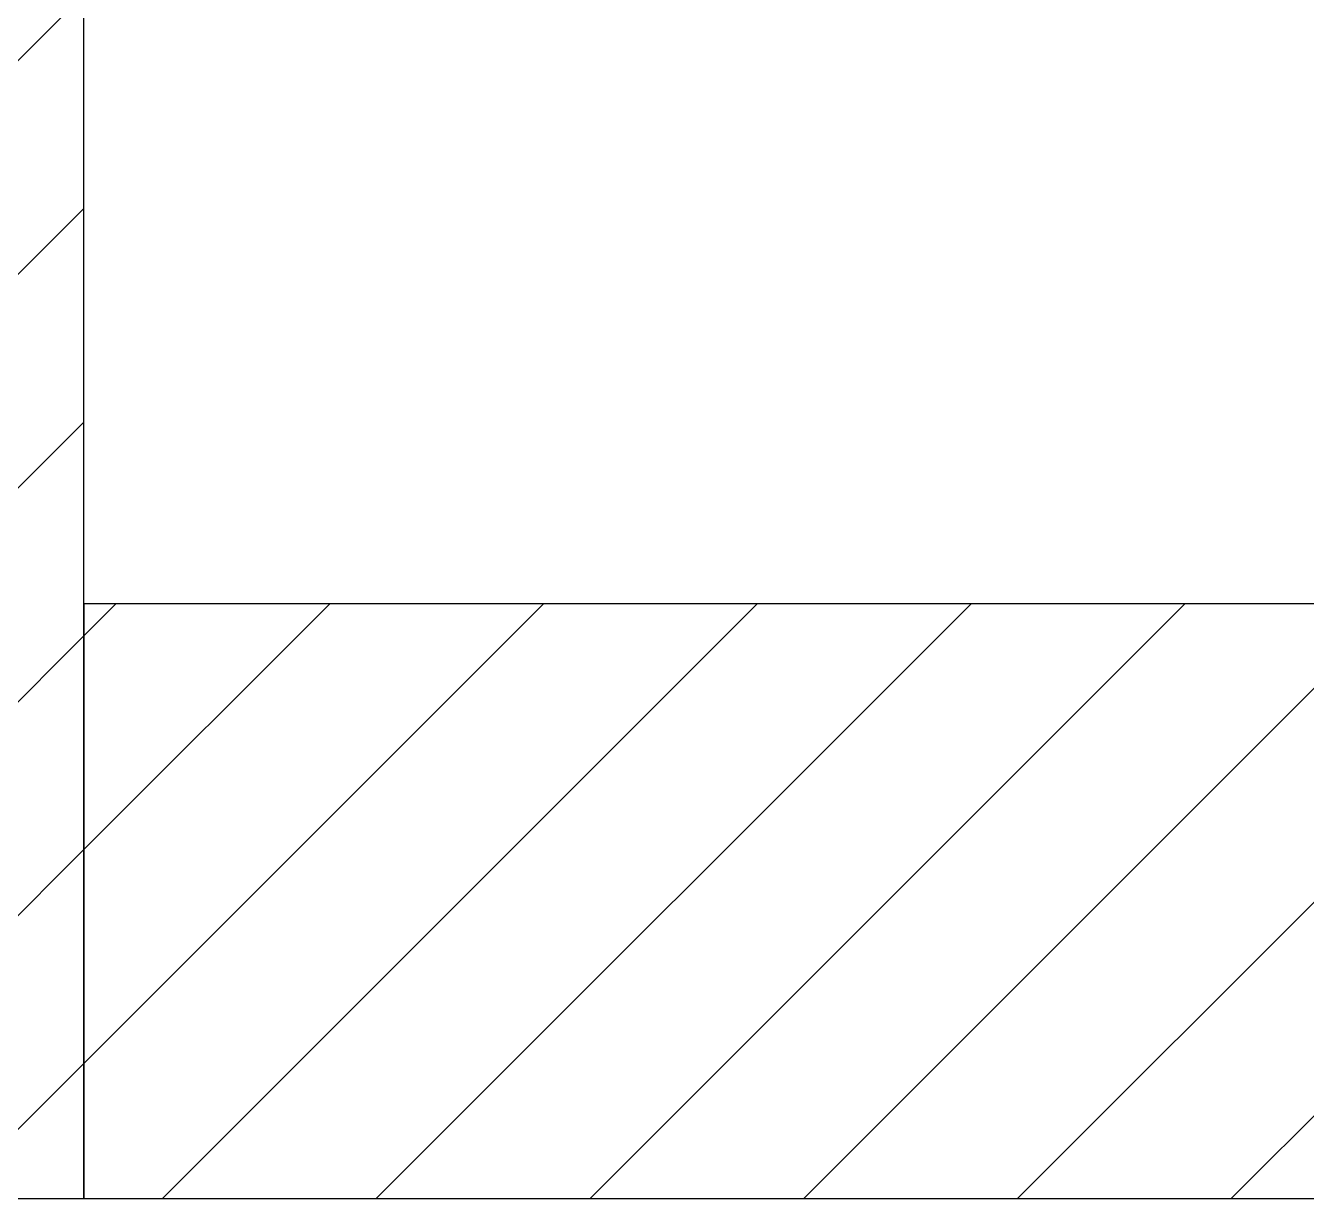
# Model space of a CAD drawing. Extents: x 20 to 1829, y -86 to 701.
# Drawn here: x 1203.9 to 1257.7, y 57.1 to 106.4 of the extents above; entities that cross this region are included whole.
import ezdxf

# ---------------------------------------------------------------- set-up
doc = ezdxf.new("R2010")
doc.units = 0
doc.layers.add('SYMS', color=7, linetype='Continuous')
pattern_1 = [(45, (-14.827, -493.8804), (-4.490128, 4.490128), [])]

msp = doc.modelspace()

# ---------------------------------------------------------------- hatches: boundary and pattern name
at = {"layer": 'SYMS', "true_color": 0x8fbdb9}
h = msp.add_hatch(dxfattribs=at)
h.set_pattern_fill('ANSI31', color=253, scale=2)
h.set_pattern_definition(pattern_1)
h.paths.add_polyline_path([(1206.354, 335.624), (1181.354, 335.624), (1181.354, 57.088), (1206.354, 57.088)])
h = msp.add_hatch(dxfattribs=at)
h.set_pattern_fill('ANSI31', color=253, scale=2)
h.set_pattern_definition(pattern_1)
h.paths.add_polyline_path([(1206.354, 82.088), (1206.354, 57.088), (1451.238, 57.088), (1451.238, 82.088)])

# ---------------------------------------------------------------- linework, layer by layer
at = {"layer": 'SYMS'}
for p, q in [((1206.354, 57.088), (1206.354, 335.624)), ((1206.354, 82.088), (1206.354, 57.088)), ((1206.354, 82.088), (1451.238, 82.088)), ((1181.354, 57.088), (1206.354, 57.088)), ((1206.354, 57.088), (1451.238, 57.088))]:
    msp.add_line(p, q, dxfattribs=at)

doc.saveas('drawing.dxf')
